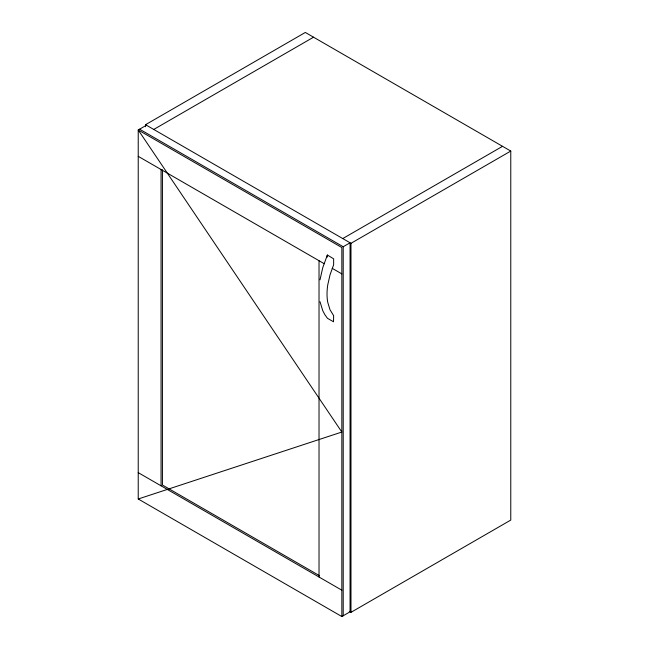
<?xml version="1.0" encoding="UTF-8"?>
<svg xmlns="http://www.w3.org/2000/svg" width="649" height="649" viewBox="0 0 649 649"><rect width="100%" height="100%" fill="white"/><g stroke="black" fill="none" stroke-linecap="round" stroke-linejoin="round"><path stroke-width="0.97" d="M320.006 279.833L322.748 267.68L327.356 255.008L333.635 258.821L333.635 264.8L329.992 274.957L327.769 284.806A55.587 32.093 -60 0 0 327.769 302.426L329.992 309.703L333.635 315.665L333.513 321.766L327.469 318.302L324.881 314.724L322.764 310.693L320.006 301.68M327.266 255.041L327.242 257.126M145.538 126.733L145.538 124.705L305.322 32.45L510.771 151.063L510.771 520.076L350.979 612.332L349.332 611.382M146.447 125.233L138.229 129.978L138.229 498.992L341.845 616.55L350.062 611.804L350.062 242.791L343.216 246.742L139.6 129.183M153.756 129.451L313.54 37.196M342.761 238.572L502.553 146.317M145.538 124.705L350.979 243.318L510.771 151.063M138.229 498.992L341.845 432.039L138.229 129.978L341.845 247.529L341.845 616.55M138.229 156.336L324.297 263.754M332.191 268.313L341.845 273.894M319.511 575.712L162.428 485.022L162.428 169.738M138.229 472.634L341.845 590.192M350.979 243.318L350.979 612.332M343.216 246.742L343.216 615.763M319.024 260.711L319.024 577.01M161.057 169.511L161.057 485.817"/></g></svg>
